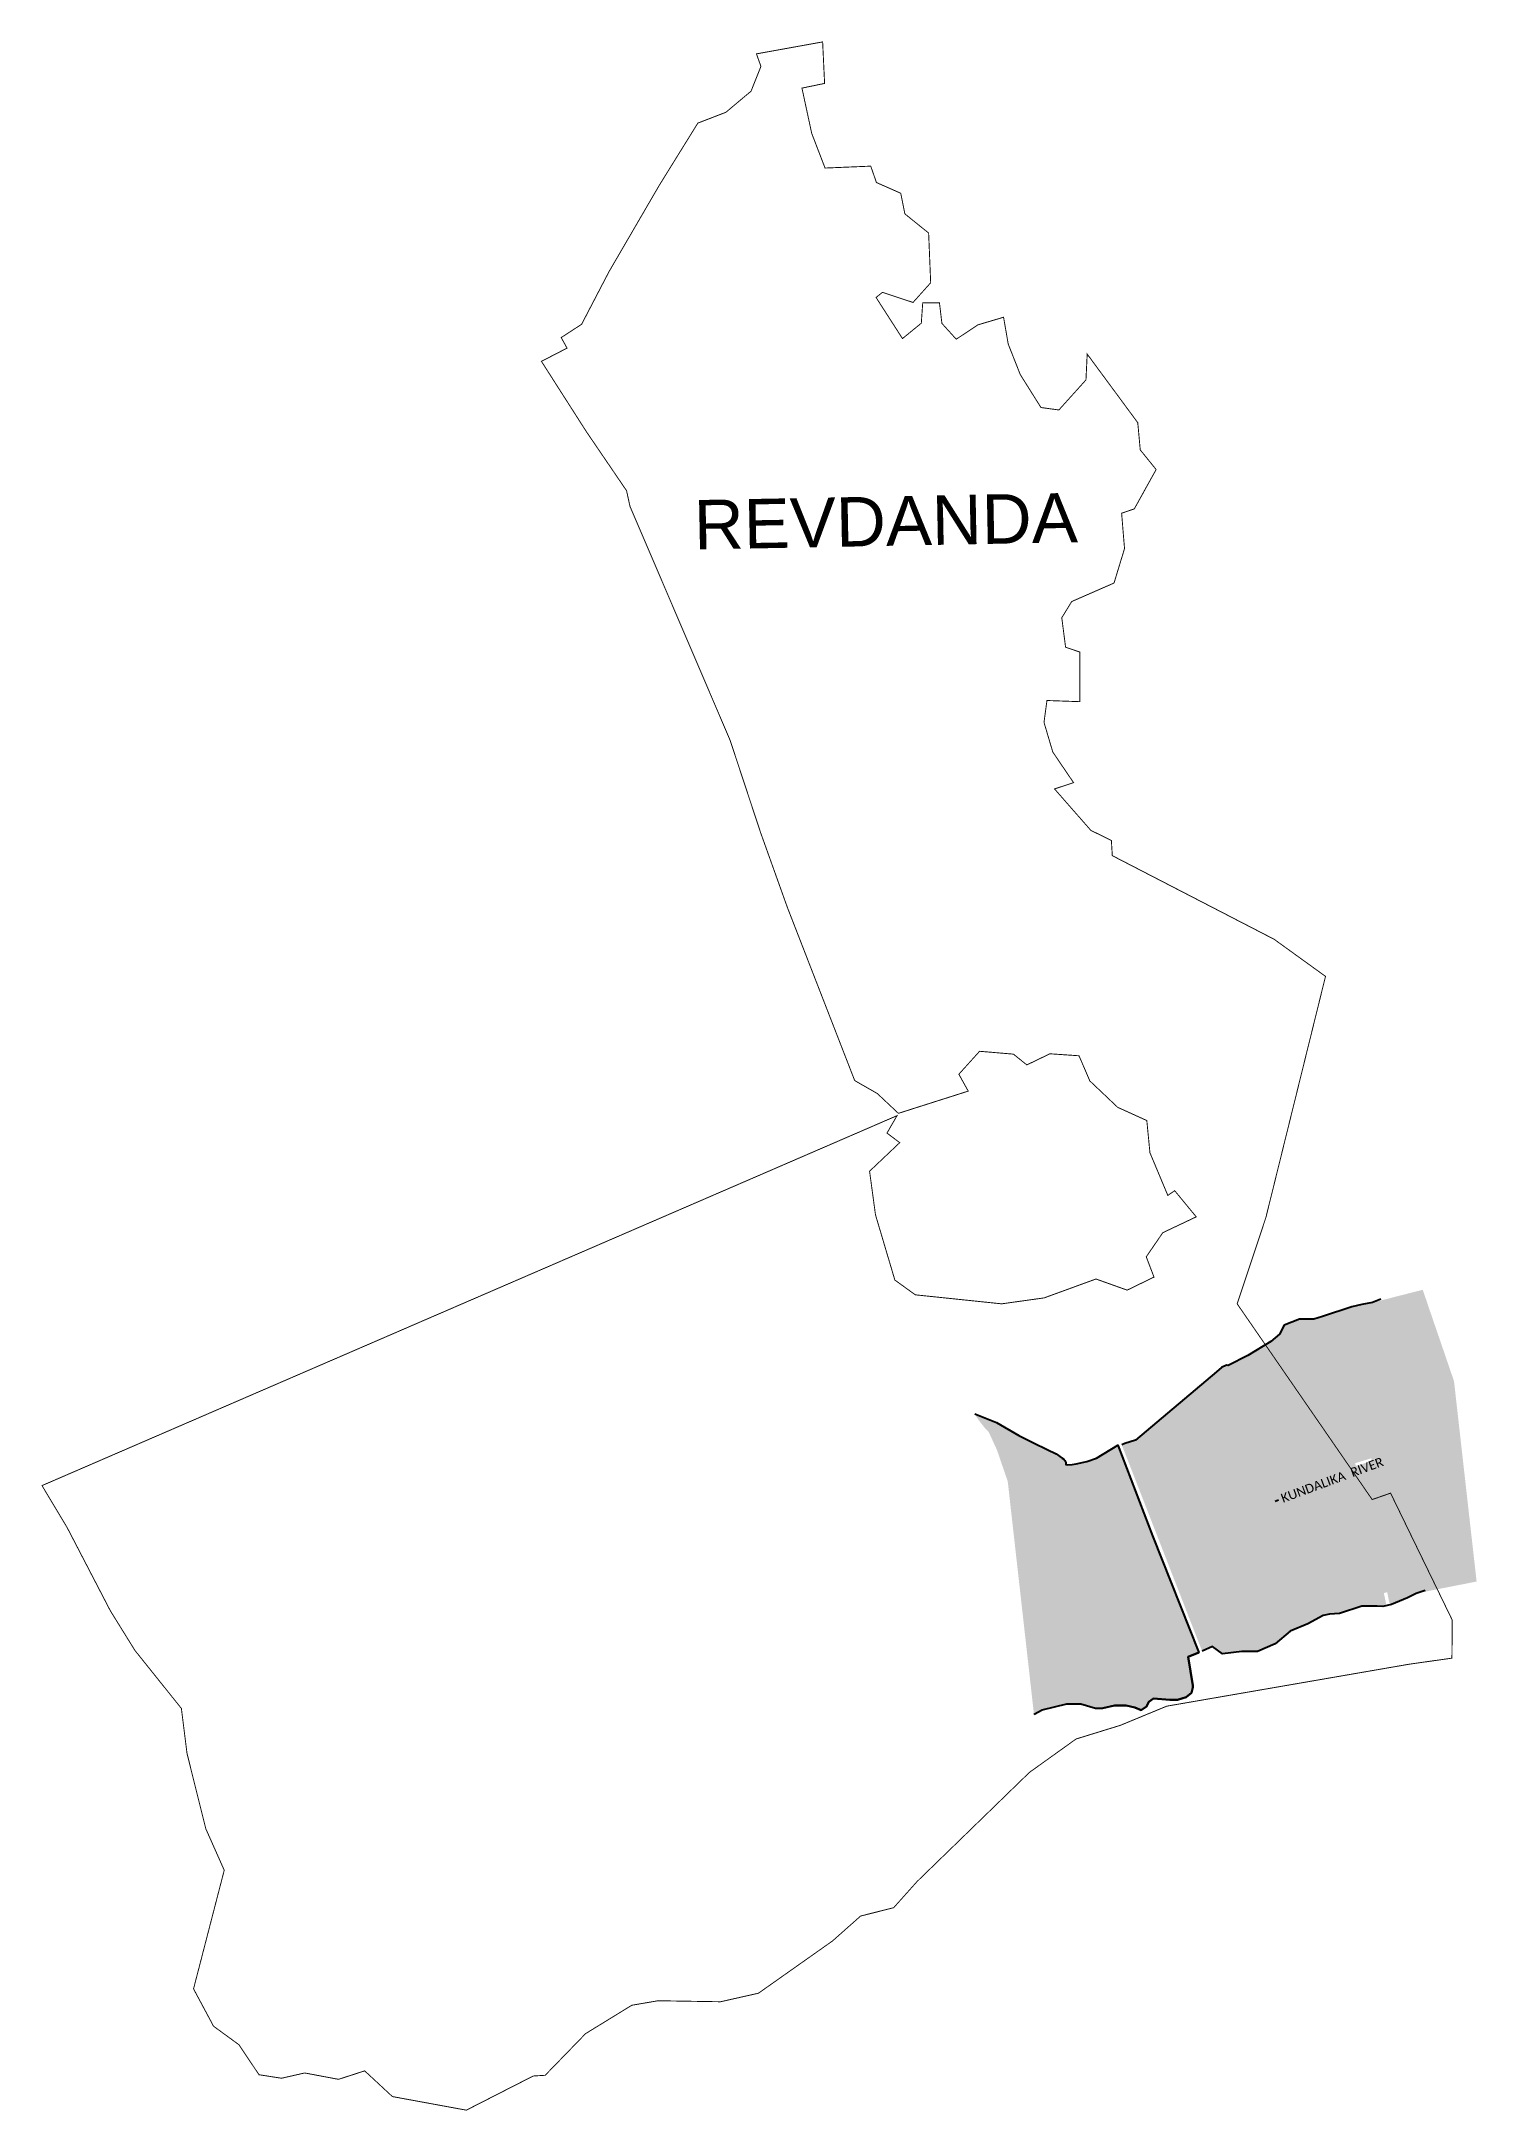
# Model space of a CAD drawing. Header units: metres. Extents: x 279105 to 282261, y 2049933 to 2054483.
import ezdxf

# ---------------------------------------------------------------- set-up
doc = ezdxf.new("R2010")
doc.units = ezdxf.units.M
doc.header["$MEASUREMENT"] = 0
for name, color, linetype in [('ARROW', 7, 'Continuous'), ('RIVER', 4, 'Continuous'), ('RIVER TEXT', 7, 'Continuous'), ('VILLAGE BOUNDRY', 3, 'Continuous'), ('VILLAGE NAME', 250, 'Continuous')]:
    doc.layers.add(name, color=color, linetype=linetype)
doc.styles.get("Standard").update_dxf_attribs({"font": 'simplex.shx'})
doc.dimstyles.get("Standard").update_dxf_attribs({"dimtxt": 0.18, "dimasz": 0.18, "dimexe": 0.18, "dimexo": 0.0625, "dimgap": 0.09, "dimtad": 0, "dimtih": 1, "dimtoh": 1, "dimdec": 4, "dimzin": 0, "dimdsep": 46, "dimtxsty": 'Standard', "dimcen": 0.09, "dimadec": 0, "dimazin": 0, "dimtfac": 1, "dimtdec": 4, "dimtofl": 0, "dimtmove": 0, "dimatfit": 3, "dimfxl": 1, "dimtolj": 1, "dimtzin": 0, "dimarcsym": 0})
pattern_1 = [(0, (0, 0), (6.35, 6.35), [6.35, -6.35])]

msp = doc.modelspace()

# ---------------------------------------------------------------- hatches: boundary and pattern name
at = {"layer": 'RIVER'}
h = msp.add_hatch(dxfattribs=at)
h.set_pattern_fill('DASH', color=256, scale=2)
h.set_pattern_definition(pattern_1)
h.paths.add_polyline_path([(282142.4, 2051737.6), (282032.3, 2051709.5), (282008.8, 2051705.5), (281986.5, 2051699.9), (281963.7, 2051692.4), (281939.8, 2051684.6), (281922.2, 2051678.8), (281903, 2051672.7), (281871.6, 2051672.7), (281837.6, 2051659.5), (281827.4, 2051639.7), (281808, 2051623.5), (281784.2, 2051609), (281757.8, 2051592.9), (281735, 2051581.5), (281714.7, 2051571.4), (281711.1, 2051571.9), (281700, 2051566.9), (281689.2, 2051557), (281605, 2051486.1), (281575.1, 2051461), (281542, 2051433.2), (281510.5, 2051406.7), (281487.3, 2051399.9), (281480.6, 2051396.6), (281657.2, 2050943), (281680.4, 2050952.8), (281701.9, 2050936.7), (281744.5, 2050942.3), (281778.8, 2050942.3), (281818.1, 2050958.8), (281851.2, 2050987.2), (281890, 2051003.1), (281923.1, 2051021.1), (281937.5, 2051024.3), (281959, 2051025.4), (282008.2, 2051042.1), (282018.5, 2051042.1), (282041.9, 2051042.1), (282054.7, 2051040.8), (282062.8, 2051042.9), (282056.9, 2051070.7), (282064.2, 2051072.6), (282070, 2051044.7), (282074, 2051045.7), (282092.8, 2051053.3), (282109.2, 2051059.9), (282127.9, 2051069.9), (282260.9, 2051096), (282211.2, 2051536.6)])
h.paths.add_polyline_path([(281995.4, 2051350.4), (282030.9, 2051361.1), (282029.1, 2051367), (281993.6, 2051356.2)], flags=16)
h = msp.add_hatch(dxfattribs=at)
h.set_pattern_fill('DASH', color=256, scale=2)
h.set_pattern_definition(pattern_1)
h.paths.add_polyline_path([(282142.4, 2051737.6), (282032.3, 2051709.5), (282008.8, 2051705.5), (281986.5, 2051699.9), (281963.7, 2051692.4), (281939.8, 2051684.6), (281922.2, 2051678.8), (281903, 2051672.7), (281871.6, 2051672.7), (281837.6, 2051659.5), (281827.4, 2051639.7), (281808, 2051623.5), (281784.2, 2051609), (281757.8, 2051592.9), (281735, 2051581.5), (281714.7, 2051571.4), (281711.1, 2051571.9), (281700, 2051566.9), (281689.2, 2051557), (281605, 2051486.1), (281575.1, 2051461), (281542, 2051433.2), (281510.5, 2051406.7), (281487.3, 2051399.9), (281480.6, 2051396.6), (281657.2, 2050943), (281680.4, 2050952.8), (281701.9, 2050936.7), (281744.5, 2050942.3), (281778.8, 2050942.3), (281818.1, 2050958.8), (281851.2, 2050987.2), (281890, 2051003.1), (281923.1, 2051021.1), (281937.5, 2051024.3), (281959, 2051025.4), (282008.2, 2051042.1), (282018.5, 2051042.1), (282041.9, 2051042.1), (282054.7, 2051040.8), (282062.8, 2051042.9), (282056.9, 2051070.7), (282064.2, 2051072.6), (282070, 2051044.7), (282074, 2051045.7), (282092.8, 2051053.3), (282109.2, 2051059.9), (282127.9, 2051069.9), (282260.9, 2051096), (282211.2, 2051536.6)])
h.paths.add_polyline_path([(281995.4, 2051350.4), (282030.9, 2051361.1), (282029.1, 2051367), (281993.6, 2051356.2)], flags=16)
h = msp.add_hatch(dxfattribs=at)
h.set_pattern_fill('DASH', color=256, scale=40)
h.paths.add_polyline_path([(281548, 2051196.2), (281472.1, 2051395.8), (281425, 2051367.6), (281403.9, 2051360.1), (281380.4, 2051354.7), (281371.5, 2051353.3), (281361.4, 2051352.4), (281357.2, 2051353.7), (281357.2, 2051357.9), (281355.1, 2051362.5), (281353, 2051365), (281349.8, 2051367.3), (281336.1, 2051376.6), (281316.4, 2051386.6), (281286.6, 2051400.8), (281253.8, 2051417.3), (281205.2, 2051445.7), (281156.7, 2051465), (281158.3, 2051462), (281167.5, 2051448.9), (281179.9, 2051433.1), (281188.2, 2051424.4), (281206, 2051385.5), (281229.8, 2051316), (281287.4, 2050804.4), (281305.4, 2050813.6), (281359.5, 2050827.1), (281390.5, 2050827.1), (281422.9, 2050817.3), (281438.7, 2050817.3), (281464.7, 2050823.4), (281490.2, 2050823.1), (281509.4, 2050818.7), (281523.1, 2050813.1), (281534.6, 2050820.9), (281540.1, 2050831.6), (281550.4, 2050839.1), (281586.3, 2050835.9), (281603.2, 2050835.9), (281622.2, 2050841.6), (281633.7, 2050850.9), (281636.5, 2050863), (281637, 2050867.4), (281626.9, 2050930.1), (281650.2, 2050940)])

# ---------------------------------------------------------------- linework, layer by layer
for points in [[(282050.3, 2051717.3), (282032.3, 2051709.5), (282008.8, 2051705.5), (281986.5, 2051699.9), (281922.2, 2051678.8), (281903, 2051672.7), (281871.6, 2051672.7), (281837.6, 2051659.5), (281827.4, 2051639.7), (281808, 2051623.5), (281757.8, 2051592.9), (281714.7, 2051571.4), (281711.1, 2051571.9), (281700, 2051566.9), (281689.2, 2051557), (281510.5, 2051406.7), (281487.3, 2051399.9), (281480.6, 2051396.6)], [(281157.2, 2051464.8), (281205.2, 2051445.7), (281253.8, 2051417.3), (281286.6, 2051400.8), (281316.4, 2051386.6), (281336.1, 2051376.6), (281349.8, 2051367.3), (281353, 2051365), (281355.1, 2051362.5), (281357.2, 2051357.9), (281357.2, 2051353.7), (281361.4, 2051352.4), (281371.5, 2051353.3), (281380.4, 2051354.7), (281403.9, 2051360.1), (281425, 2051367.6), (281472.1, 2051395.8), (281548, 2051196.2), (281650.1, 2050940.3)], [(282148.1, 2051076.3), (282127.9, 2051069.9), (282109.2, 2051059.9), (282074, 2051045.7), (282054.7, 2051040.8), (282041.9, 2051042.1), (282008.2, 2051042.1), (281959, 2051025.4), (281937.5, 2051024.3), (281923.1, 2051021.1), (281890, 2051003.1), (281851.2, 2050987.2), (281818.1, 2050958.8), (281778.8, 2050942.3), (281744.5, 2050942.3), (281701.9, 2050936.7), (281680.4, 2050952.8), (281657.2, 2050943)], [(281287.6, 2050804.5), (281287.6, 2050804.5), (281287.6, 2050804.5), (281287.6, 2050804.5), (281305.4, 2050813.6), (281359.5, 2050827.1), (281390.5, 2050827.1), (281422.9, 2050817.3), (281438.7, 2050817.3), (281464.7, 2050823.4), (281490.2, 2050823.1), (281509.4, 2050818.7), (281523.1, 2050813.1), (281534.6, 2050820.9), (281540.1, 2050831.6), (281550.4, 2050839.1), (281586.3, 2050835.9), (281603.2, 2050835.9), (281622.2, 2050841.6), (281633.7, 2050850.9), (281636.5, 2050863), (281637, 2050867.4), (281626.9, 2050930.1), (281649.9, 2050939.9), (281626.9, 2050930.1), (281637, 2050867.4), (281636.5, 2050863), (281633.7, 2050850.9), (281622.2, 2050841.6), (281603.2, 2050835.9), (281586.3, 2050835.9), (281550.4, 2050839.1), (281540.1, 2050831.6), (281534.6, 2050820.9), (281523.1, 2050813.1), (281509.4, 2050818.7), (281490.2, 2050823.1), (281464.7, 2050823.4), (281438.7, 2050817.3)]]:
    msp.add_lwpolyline(points, dxfattribs=at)
at = {"layer": 'VILLAGE BOUNDRY', "const_width": 2}
msp.add_lwpolyline([(282207.4, 2051011.1), (282206.6, 2050927.5), (282112.6, 2050914.2), (281579.4, 2050821.9), (281477.5, 2050779.8), (281380, 2050749.7), (281277.6, 2050676.4), (281030.2, 2050436.1), (280978.9, 2050378.7), (280906.2, 2050360.4), (280844.4, 2050305.6), (280681.6, 2050190.7), (280598.2, 2050171.9), (280460.6, 2050174.1), (280403, 2050164.2), (280301.4, 2050101.8), (280212.5, 2050010.2), (280186.2, 2050008.6), (280039.1, 2049933.5), (279876.5, 2049963.4), (279815.6, 2050019.9), (279757.9, 2050001.3), (279683.7, 2050015.3), (279632.7, 2050003.7), (279583.2, 2050011.4), (279538.9, 2050077.5), (279483.2, 2050118.1), (279439.2, 2050200.3), (279506.7, 2050461.1), (279466.2, 2050552.2), (279424.8, 2050718.3), (279412.5, 2050816.9), (279310.3, 2050944.5), (279256.3, 2051031.6), (279161.4, 2051214.4), (279106, 2051307), (280674.2, 2051985.4), (280986.3, 2052120.5), (280964.2, 2052082.3), (280992.2, 2052061.1), (280925.9, 2051998.3), (280938.9, 2051902.6), (280981.5, 2051759), (281026.5, 2051726.5), (281216.4, 2051706.7), (281310, 2051719.8), (281423.8, 2051761.3), (281492.4, 2051736.8), (281551.4, 2051765.5), (281534.4, 2051810.1), (281570.7, 2051863.1), (281644.3, 2051898), (281596.9, 2051955.5), (281581.8, 2051945.1), (281542.5, 2052039), (281535.6, 2052109.8), (281471.6, 2052138.8), (281410.3, 2052196.9), (281386.5, 2052252.2), (281322.4, 2052256.6), (281271.8, 2052232.1), (281242.3, 2052255.8), (281167.8, 2052262.1), (281122.3, 2052211.6), (281142.9, 2052174.5), (280989.3, 2052125.6), (280942.9, 2052169.2), (280893.2, 2052197.7), (280745.2, 2052578.3), (280686.5, 2052742.3), (280619, 2052946.6), (280399.1, 2053460.2), (280391.4, 2053495), (280303.3, 2053624.4), (280204.3, 2053779.3), (280260.6, 2053808.4), (280247.7, 2053831.6), (280292.6, 2053860.8), (280352.7, 2053976.2), (280463.7, 2054166.9), (280548.3, 2054303.3), (280609.9, 2054327), (280665.3, 2054373.5), (280687, 2054428), (280677.1, 2054455.5), (280822.7, 2054481.8), (280827, 2054390.5), (280777.2, 2054380.2), (280798.7, 2054280.6), (280828, 2054204.4), (280928.5, 2054208.6), (280941, 2054172.6), (280994.4, 2054149), (281003.6, 2054103.6), (281055.8, 2054061.5), (281060.3, 2053952.1), (281021.4, 2053908.8), (280954.2, 2053931.1), (280940.2, 2053919.8), (280998.3, 2053829.4), (281039.7, 2053863.3), (281042.8, 2053908), (281079.6, 2053908.1), (281085, 2053862.8), (281116.5, 2053828), (281164.2, 2053859.6), (281220.6, 2053876.3), (281230.8, 2053817.4), (281257.3, 2053750.3), (281302.8, 2053677.8), (281342.2, 2053672.4), (281401.8, 2053738.5), (281404.5, 2053795.3), (281515.7, 2053644.4), (281521.2, 2053584.6), (281556.1, 2053541.4), (281508.1, 2053454.9), (281480.2, 2053445.3), (281486.6, 2053367.6), (281463.5, 2053291.8), (281370.4, 2053251.1), (281348.6, 2053215.4), (281357, 2053150.6), (281388.2, 2053140.1), (281388.4, 2053030.9), (281316, 2053033.5), (281309.5, 2052985.4), (281328.8, 2052920.3), (281374.5, 2052852.8), (281332.7, 2052839), (281412.6, 2052747.8), (281457.7, 2052725.7), (281459.7, 2052692.3), (281815.6, 2052508.4), (281928.6, 2052426.8), (281797.4, 2051896.2), (281734.3, 2051706.7), (282031.2, 2051276.3), (282071.7, 2051290.4)], close=True, dxfattribs=at)

# ---------------------------------------------------------------- texts
at = {"layer": 'RIVER TEXT', "insert": (281796.2, 2051275.8), "char_height": 20, "attachment_point": 1, "rotation": 20.3013}
msp.add_mtext_dynamic_manual_height_columns('\\pxqc;{\\fCalibri|b0|i0|c0|p34;KUNDALIKA  RIVER} ', width=305.926, gutter_width=1, heights=[0], dxfattribs=at)
at = {"layer": 'VILLAGE NAME', "insert": (280538.5, 2053474.1), "char_height": 108.748, "attachment_point": 1, "rotation": 1.1028}
msp.add_mtext_dynamic_manual_height_columns('{\\fArial|b0|i0|c0|p34;REVDANDA}', width=726.929, gutter_width=543.7, heights=[0], dxfattribs=at)

# ---------------------------------------------------------------- leaders
at = {"layer": 'ARROW'}
msp.add_leader([(281817.6, 2051272.6), (281824.9, 2051275.5)], dimstyle='Standard', override={"dimasz": 3, "dimgap": 0.09, "dimtad": 0}, dxfattribs=at)

doc.saveas('drawing.dxf')
